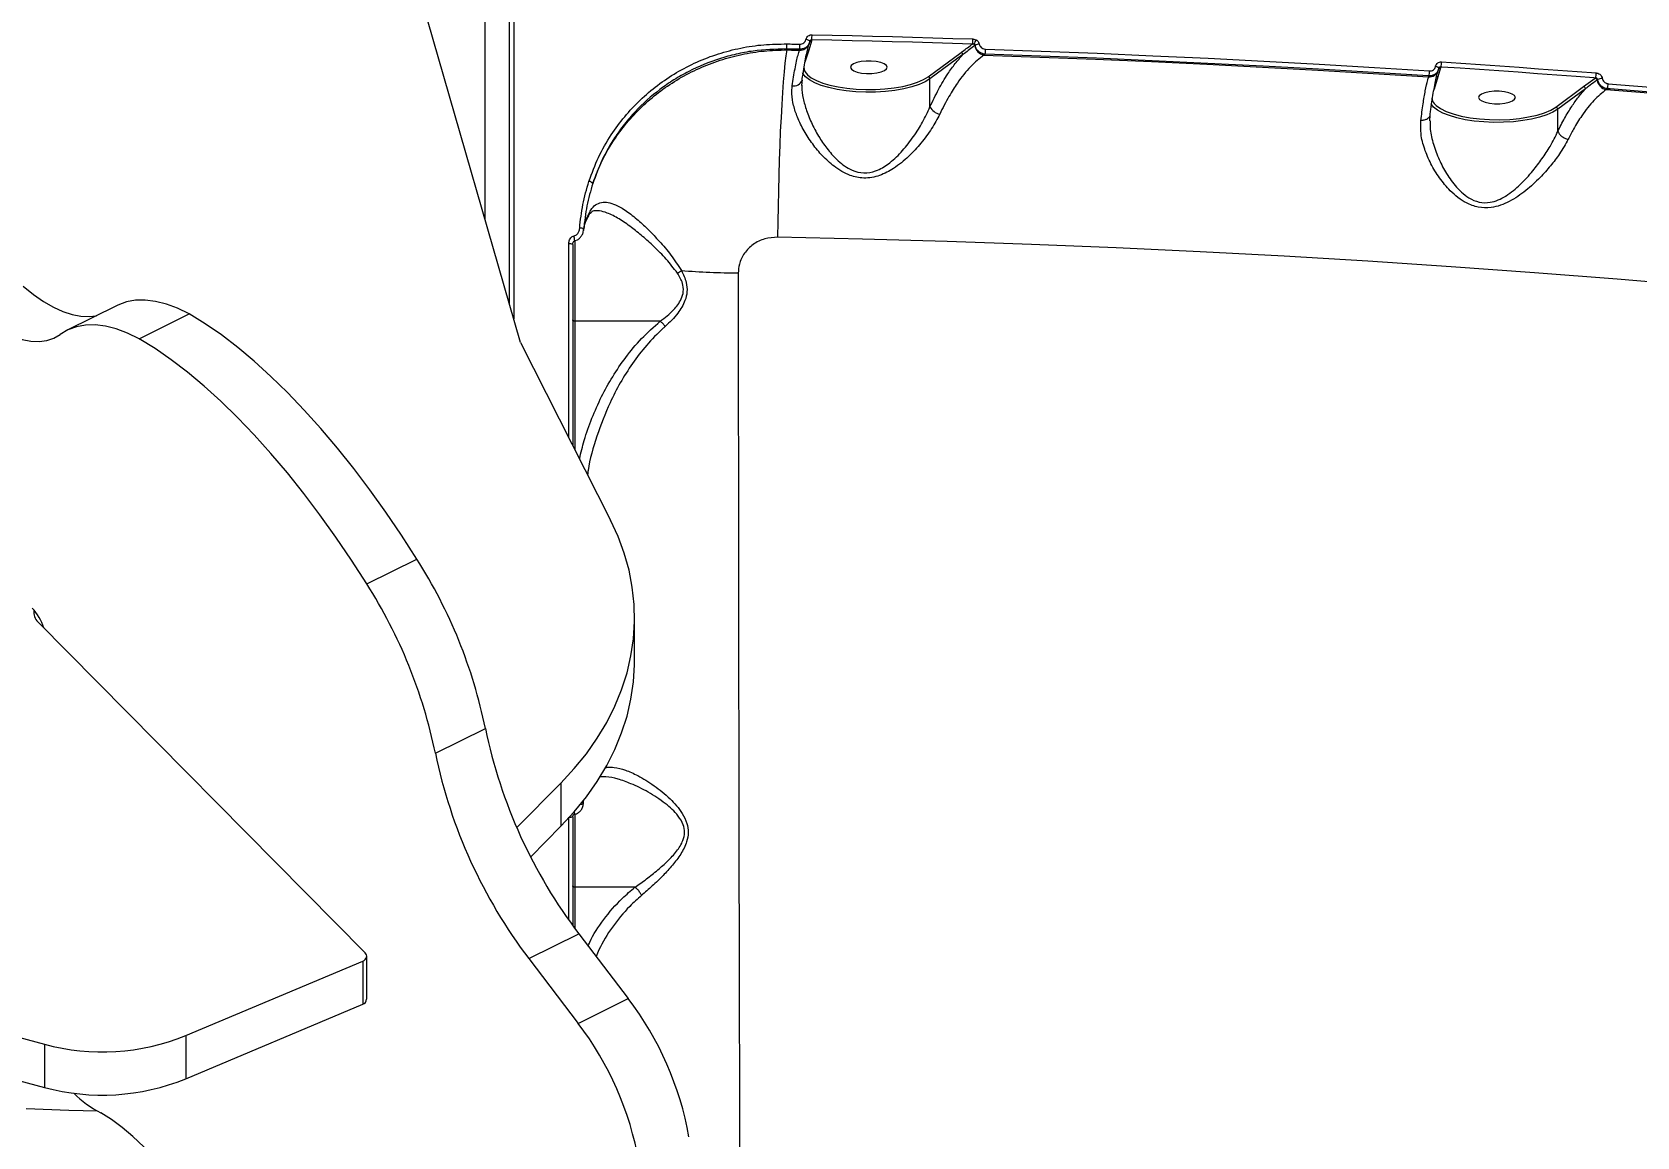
# Model space of a CAD drawing. Header units: millimetres. Extents: x -8422 to 28150, y -6982 to 5510.
# Drawn here: x 20104.2 to 20498.1, y 960.1 to 1231.2 of the extents above; entities that cross this region are included whole.
import ezdxf

# ---------------------------------------------------------------- set-up
doc = ezdxf.new("R2010")
doc.units = ezdxf.units.MM
for name, color, linetype in [('DIKOM_ОБЪЕКТ', 7, 'Continuous'), ('DIKOM_РАЗМЕР_ЗОНА', 7, 'Continuous'), ('DIKOM_РАЗМЕР_ОБЪЕКТА', 7, 'Continuous')]:
    doc.layers.add(name, color=color, linetype=linetype)
doc.styles.add('style1', font='arial.ttf', dxfattribs={"width": 0.8})
doc.dimstyles.new('1-50', dxfattribs={"dimtxt": 300, "dimasz": 200, "dimexe": 100, "dimexo": 0, "dimgap": 100, "dimtad": 1, "dimdec": 0, "dimtxsty": 'style1', "dimcen": 0, "dimclrd": 7, "dimclre": 7, "dimadec": 1, "dimazin": 2, "dimtfac": 1, "dimtdec": 0, "dimtmove": 1, "dimatfit": 3, "dimfxl": 0, "dimlwd": 25, "dimlwe": 18, "dimarcsym": 0})

# ---------------------------------------------------------------- blocks, each defined once
blk = doc.blocks.new('*D15')
at = {"layer": 'Defpoints', "color": 0, "transparency": 16777216}
for p in [(19380.28, 3651.45), (27070.13, 3651.45), (15204.41, -3115.19)]:
    blk.add_point(p, dxfattribs=at)
at = {"layer": 'DIKOM_РАЗМЕР_ОБЪЕКТА', "color": 7, "lineweight": 18, "transparency": 16777216}
for p, q in [((19380.28, 3651.45), (27170.13, 3651.45)), ((15204.41, -3115.19), (27170.13, -3115.19))]:
    blk.add_line(p, q, dxfattribs=at)
at = {"layer": 'DIKOM_РАЗМЕР_ОБЪЕКТА', "color": 7, "lineweight": 25, "transparency": 16777216}
blk.add_line((27070.13, -2915.19), (27070.13, 3451.45), dxfattribs=at)
at = {"layer": 'DIKOM_РАЗМЕР_ОБЪЕКТА', "color": 7, "transparency": 16777216}
for points in [[(27036.8, 3451.45), (27103.47, 3451.45), (27070.13, 3651.45)], [(27036.8, -2915.19), (27103.47, -2915.19), (27070.13, -3115.19)]]:
    blk.add_solid(points, dxfattribs=at)
at = {"layer": 'DIKOM_РАЗМЕР_ОБЪЕКТА', "color": 0, "transparency": 16777216, "insert": (26816.96, -135.25), "char_height": 300, "attachment_point": 5, "rotation": 90, "style": 'style1'}
blk.add_mtext('6750', dxfattribs=at)
blk = doc.blocks.new('*D16')
at = {"layer": 'Defpoints', "color": 0, "transparency": 16777216}
for p in [(12490, 1387.95), (23986.61, 1004.03), (12490, -5796.5)]:
    blk.add_point(p, dxfattribs=at)
at = {"layer": 'DIKOM_РАЗМЕР_ОБЪЕКТА', "color": 7, "lineweight": 18, "transparency": 16777216}
for p, q in [((12490, 1387.95), (12490, -5896.5)), ((23986.61, 1004.03), (23986.61, -5896.5))]:
    blk.add_line(p, q, dxfattribs=at)
at = {"layer": 'DIKOM_РАЗМЕР_ОБЪЕКТА', "color": 7, "lineweight": 25, "transparency": 16777216}
blk.add_line((23786.61, -5796.5), (12690, -5796.5), dxfattribs=at)
at = {"layer": 'DIKOM_РАЗМЕР_ОБЪЕКТА', "color": 7, "transparency": 16777216}
for points in [[(12690, -5763.17), (12690, -5829.83), (12490, -5796.5)], [(23786.61, -5763.17), (23786.61, -5829.83), (23986.61, -5796.5)]]:
    blk.add_solid(points, dxfattribs=at)
at = {"layer": 'DIKOM_РАЗМЕР_ОБЪЕКТА', "color": 0, "transparency": 16777216, "insert": (18238.3, -5543.33), "char_height": 300, "attachment_point": 5, "style": 'style1'}
blk.add_mtext('11500', dxfattribs=at)
blk = doc.blocks.new('*D14')
at = {"layer": 'Defpoints', "color": 0, "transparency": 16777216}
for p in [(20684.73, 5148.63), (28049.7, 5148.63), (14575.76, -5055.5)]:
    blk.add_point(p, dxfattribs=at)
at = {"layer": 'DIKOM_РАЗМЕР_ЗОНА', "color": 7, "lineweight": 18, "transparency": 16777216}
for p, q in [((20684.73, 5148.63), (28149.7, 5148.63)), ((14575.76, -5055.5), (28149.7, -5055.5))]:
    blk.add_line(p, q, dxfattribs=at)
at = {"layer": 'DIKOM_РАЗМЕР_ЗОНА', "color": 7, "lineweight": 25, "transparency": 16777216}
blk.add_line((28049.7, -4855.5), (28049.7, 4948.63), dxfattribs=at)
at = {"layer": 'DIKOM_РАЗМЕР_ЗОНА', "color": 7, "transparency": 16777216}
for points in [[(28016.36, 4948.63), (28083.03, 4948.63), (28049.7, 5148.63)], [(28016.36, -4855.5), (28083.03, -4855.5), (28049.7, -5055.5)]]:
    blk.add_solid(points, dxfattribs=at)
at = {"layer": 'DIKOM_РАЗМЕР_ЗОНА', "color": 0, "transparency": 16777216, "insert": (27796.52, -63.59), "char_height": 300, "attachment_point": 5, "rotation": 90, "style": 'style1'}
blk.add_mtext('10200', dxfattribs=at)
blk = doc.blocks.new('*D13')
at = {"layer": 'Defpoints', "color": 0, "transparency": 16777216}
for p in [(10490, 1785.06), (25983.09, 460.53), (10490, -6882.5)]:
    blk.add_point(p, dxfattribs=at)
at = {"layer": 'DIKOM_РАЗМЕР_ЗОНА', "color": 7, "lineweight": 18, "transparency": 16777216}
for p, q in [((10490, 1785.06), (10490, -6982.5)), ((25983.09, 460.53), (25983.09, -6982.5))]:
    blk.add_line(p, q, dxfattribs=at)
at = {"layer": 'DIKOM_РАЗМЕР_ЗОНА', "color": 7, "lineweight": 25, "transparency": 16777216}
blk.add_line((25783.09, -6882.5), (10690, -6882.5), dxfattribs=at)
at = {"layer": 'DIKOM_РАЗМЕР_ЗОНА', "color": 7, "transparency": 16777216}
for points in [[(10690, -6849.17), (10690, -6915.83), (10490, -6882.5)], [(25783.09, -6849.17), (25783.09, -6915.83), (25983.09, -6882.5)]]:
    blk.add_solid(points, dxfattribs=at)
at = {"layer": 'DIKOM_РАЗМЕР_ЗОНА', "color": 0, "transparency": 16777216, "insert": (18236.55, -6629.33), "char_height": 300, "attachment_point": 5, "style": 'style1'}
blk.add_mtext('15500', dxfattribs=at)

msp = doc.modelspace()

# ---------------------------------------------------------------- linework, layer by layer
at = {"layer": 'DIKOM_ОБЪЕКТ', "color": 7, "linetype": 'Continuous', "lineweight": 15}
for p, q in [((20221.42, 1164.29), (20221.42, 1445.62)), ((20215.42, 1185.08), (20215.42, 1410.74)), ((20224.09, 1155.04), (20201.24, 1234.23)), ((20295.49, 1229.03), (20294.84, 1226.81)), ((20295.58, 1229.33), (20295.49, 1229.03)), ((20289.42, 1227.07), (20289.42, 1226.85)), ((20292.55, 1226.78), (20292.62, 1227.01)), ((20294.84, 1226.81), (20293.9, 1223.8)), ((20294.91, 1228.36), (20295, 1228.65)), ((20294.93, 1228.39), (20294.91, 1228.32)), ((20294.93, 1228.39), (20295.01, 1228.65)), ((20324.12, 1220.27), (20332.21, 1226.22)), ((20332.66, 1225.68), (20324.58, 1219.73)), ((20335.69, 1227.96), (20335.6, 1227.89)), ((20338.13, 1225.8), (20337.83, 1225.58)), ((20449.9, 1222.48), (20449.25, 1220.26)), ((20449.32, 1221.81), (20449.41, 1222.11)), ((20449.35, 1221.84), (20449.32, 1221.77)), ((20449.35, 1221.84), (20449.41, 1222.04)), ((20449.95, 1222.65), (20449.9, 1222.48)), ((20450.22, 1222.64), (20449.95, 1222.65)), ((20293.14, 1218.22), (20293.13, 1217.84)), ((20324.58, 1212.85), (20324.58, 1219.73)), ((20447.03, 1220.46), (20446.84, 1220.47)), ((20446.96, 1220.24), (20447.03, 1220.46)), ((20449.25, 1220.26), (20448.3, 1217.2)), ((20478.22, 1212.83), (20485.03, 1217.84)), ((20485.48, 1217.3), (20478.68, 1212.29)), ((20485.03, 1217.84), (20487.87, 1219.89)), ((20487.92, 1219.94), (20487.5, 1219.97)), ((20487.87, 1219.89), (20487.92, 1219.94)), ((20488.48, 1219.56), (20488.31, 1219.43)), ((20490.83, 1217.33), (20490.55, 1217.12)), ((20491.56, 1217.27), (20490.83, 1217.33)), ((20447.3, 1209.44), (20447.36, 1210.87)), ((20478.68, 1206.83), (20478.68, 1212.29)), ((20239.61, 1182.56), (20239.63, 1182.71)), ((20237.42, 1180.07), (20237.42, 1160.25)), ((20125.09, 1164.13), (20112.81, 1158.04)), ((20130.5, 1155.96), (20142.78, 1162.06)), ((20258.37, 1160.25), (20237.42, 1160.25)), ((20237.42, 1160.25), (20237.42, 1128.74)), ((20224.09, 1155.04), (20246.2, 1111.41)), ((20186.35, 1095.8), (20198.64, 1101.89)), ((20252.08, 1076.91), (20252.08, 1087.5)), ((20105.68, 1086.41), (20185.96, 1005.24)), ((20203.19, 1054.2), (20215.48, 1060.3)), ((20223.2, 1035.97), (20234.01, 1046.9)), ((20234.01, 1046.9), (20234.01, 1036.31)), ((20239.46, 1041.85), (20239.64, 1042.8)), ((20239.46, 1042.59), (20239.46, 1041.85)), ((20239.49, 1041.65), (20239.51, 1041.86)), ((20226.59, 1028.81), (20234.01, 1036.31)), ((20237.42, 1039.31), (20237.42, 1021.34)), ((20252.18, 1021.34), (20237.42, 1021.34)), ((20237.42, 1021.34), (20237.42, 1011.2)), ((19975.71, 1018.2), (20107.24, 982.79)), ((20226.11, 1003.81), (20238.4, 1009.9)), ((20238.4, 1009.9), (20250.53, 994)), ((19975.71, 1007.61), (20107.24, 972.19)), ((20186.33, 993.83), (20186.33, 1004.43)), ((20141.91, 984.92), (20185.35, 1003.21)), ((20185.35, 1003.21), (20185.35, 992.62)), ((20226.11, 1003.81), (20238.25, 987.91)), ((20141.91, 974.32), (20185.35, 992.62)), ((20238.25, 987.91), (20250.53, 994)), ((20141.91, 984.92), (20141.91, 974.32)), ((20107.24, 982.79), (20107.24, 972.19))]:
    msp.add_line(p, q, dxfattribs=at)
at = {"layer": 'DIKOM_ОБЪЕКТ', "color": 7, "linetype": 'Continuous', "lineweight": 15, "flags": 128}
for points in [[(20295.08, 1228.92), (20295.08, 1228.98), (20295.04, 1229.05), (20294.96, 1229.12), (20294.85, 1229.19), (20294.71, 1229.26), (20294.54, 1229.32), (20294.35, 1229.37), (20294.16, 1229.42)], [(20335.05, 1228.28), (20330.12, 1228.43), (20325.19, 1228.58), (20320.26, 1228.72), (20315.33, 1228.86), (20310.39, 1228.99), (20305.46, 1229.11), (20300.52, 1229.22), (20295.58, 1229.33)], [(20295.64, 1230.58), (20300.59, 1230.47), (20305.53, 1230.36), (20310.47, 1230.24), (20315.4, 1230.11), (20320.34, 1229.97), (20325.28, 1229.83), (20330.21, 1229.68), (20335.14, 1229.53)], [(20289.42, 1226.85), (20289.21, 1225.37), (20289, 1223.57), (20288.79, 1221.45), (20288.58, 1219.04), (20288.39, 1216.36), (20288.2, 1213.43), (20288.03, 1210.28), (20287.86, 1206.94), (20287.72, 1203.44), (20287.58, 1199.81), (20287.47, 1196.08), (20287.37, 1192.29), (20287.29, 1188.47), (20287.23, 1184.66), (20287.19, 1180.9)], [(20292.62, 1227.01), (20292.22, 1227.02), (20291.82, 1227.03), (20291.42, 1227.03), (20291.02, 1227.04), (20290.62, 1227.05), (20290.22, 1227.06), (20289.82, 1227.06), (20289.42, 1227.07)], [(20289.42, 1226.85), (20289.81, 1226.84), (20290.2, 1226.83), (20290.59, 1226.82), (20290.98, 1226.82), (20291.37, 1226.81), (20291.77, 1226.8), (20292.16, 1226.79), (20292.55, 1226.78)], [(20289.48, 1228.32), (20289.88, 1228.31), (20290.28, 1228.3), (20290.68, 1228.29), (20291.08, 1228.28), (20291.48, 1228.28), (20291.88, 1228.27), (20292.28, 1228.26), (20292.67, 1228.25)], [(20337.83, 1225.58), (20351.54, 1225.1), (20365.24, 1224.56), (20378.92, 1223.98), (20392.57, 1223.33), (20406.21, 1222.64), (20419.82, 1221.89), (20433.4, 1221.09), (20446.96, 1220.24)], [(20446.84, 1220.47), (20433.5, 1221.31), (20419.94, 1222.11), (20406.36, 1222.86), (20392.76, 1223.55), (20379.13, 1224.19), (20365.48, 1224.78), (20351.81, 1225.31), (20338.13, 1225.8)], [(20338.22, 1227.04), (20351.92, 1226.56), (20365.6, 1226.02), (20379.26, 1225.43), (20392.9, 1224.79), (20406.51, 1224.1), (20420.11, 1223.35), (20433.68, 1222.55), (20447.22, 1221.7)], [(20324.58, 1219.73), (20323.39, 1219), (20321.9, 1218.34), (20320.14, 1217.76), (20318.15, 1217.28), (20315.97, 1216.9), (20313.66, 1216.64), (20311.25, 1216.49), (20308.81, 1216.47), (20306.39, 1216.57), (20304.04, 1216.8), (20301.81, 1217.13), (20299.75, 1217.58), (20297.91, 1218.13), (20296.32, 1218.76), (20295.02, 1219.47), (20294.05, 1220.24), (20293.41, 1221.04), (20293.33, 1221.2)], [(20294.18, 1221.13), (20294.52, 1220.76), (20295.46, 1220.02), (20296.72, 1219.33), (20298.26, 1218.72), (20300.05, 1218.19), (20302.05, 1217.76), (20304.21, 1217.43), (20306.49, 1217.21), (20308.84, 1217.11), (20311.2, 1217.13), (20313.53, 1217.27), (20315.78, 1217.53), (20317.89, 1217.89), (20319.82, 1218.36), (20321.52, 1218.92), (20322.97, 1219.56), (20324.12, 1220.27)], [(20313.95, 1222.17), (20314.11, 1222.6), (20313.91, 1223.03), (20313.36, 1223.43), (20312.51, 1223.76), (20311.42, 1223.99), (20310.19, 1224.1), (20308.9, 1224.1), (20307.68, 1223.97), (20306.61, 1223.72), (20305.79, 1223.39), (20305.28, 1222.99), (20305.11, 1222.55), (20305.31, 1222.12), (20305.86, 1221.73), (20306.72, 1221.4), (20307.8, 1221.17), (20309.04, 1221.05), (20310.32, 1221.06), (20311.54, 1221.19), (20312.61, 1221.43), (20313.43, 1221.76), (20313.95, 1222.17)], [(20449.47, 1222.31), (20449.47, 1222.37), (20449.44, 1222.43), (20449.38, 1222.5), (20449.28, 1222.57), (20449.16, 1222.64), (20449.02, 1222.7), (20448.86, 1222.75), (20448.68, 1222.8)], [(20450.14, 1223.9), (20454.91, 1223.58), (20459.67, 1223.25), (20464.42, 1222.92), (20469.18, 1222.59), (20473.92, 1222.24), (20478.67, 1221.89), (20483.41, 1221.54), (20488.14, 1221.18)], [(20487.5, 1219.97), (20483.19, 1220.3), (20478.45, 1220.65), (20473.71, 1221), (20468.97, 1221.35), (20464.22, 1221.68), (20459.47, 1222.01), (20454.71, 1222.34), (20450.22, 1222.64)], [(20490.55, 1217.12), (20504.03, 1216.04), (20517.47, 1214.9), (20530.88, 1213.71), (20544.25, 1212.48), (20557.57, 1211.18), (20570.85, 1209.84), (20584.08, 1208.44), (20597.26, 1207)], [(20491.05, 1218.56), (20504.52, 1217.48), (20517.95, 1216.35), (20531.34, 1215.16), (20544.69, 1213.92), (20558, 1212.63), (20571.26, 1211.29), (20584.48, 1209.9), (20597.65, 1208.45)], [(20596.48, 1207.32), (20584.18, 1208.67), (20570.97, 1210.06), (20557.72, 1211.4), (20544.42, 1212.69), (20531.08, 1213.93), (20517.7, 1215.11), (20504.29, 1216.25), (20491.56, 1217.27)], [(20478.68, 1212.29), (20477.48, 1211.57), (20475.99, 1210.91), (20474.23, 1210.34), (20472.24, 1209.86), (20470.07, 1209.48), (20467.77, 1209.22), (20465.37, 1209.08), (20462.94, 1209.06), (20460.53, 1209.16), (20458.19, 1209.39), (20455.97, 1209.72), (20453.92, 1210.17), (20452.08, 1210.71), (20450.49, 1211.34), (20449.19, 1212.04), (20448.21, 1212.8), (20447.57, 1213.61), (20447.55, 1213.63)], [(20448.32, 1213.72), (20448.82, 1213.2), (20449.89, 1212.44), (20451.29, 1211.74), (20453, 1211.12), (20454.97, 1210.6), (20457.14, 1210.18), (20459.48, 1209.89), (20461.92, 1209.73), (20464.41, 1209.7), (20466.88, 1209.8), (20469.27, 1210.03), (20471.53, 1210.38), (20473.6, 1210.85), (20475.44, 1211.43), (20476.99, 1212.09), (20478.22, 1212.83)], [(20468.09, 1214.76), (20468.26, 1215.19), (20468.05, 1215.62), (20467.5, 1216.02), (20466.65, 1216.35), (20465.56, 1216.58), (20464.33, 1216.69), (20463.05, 1216.69), (20461.83, 1216.56), (20460.76, 1216.32), (20459.93, 1215.98), (20459.42, 1215.58), (20459.26, 1215.14), (20459.46, 1214.71), (20460.01, 1214.32), (20460.86, 1213.99), (20461.95, 1213.76), (20463.18, 1213.64), (20464.46, 1213.65), (20465.69, 1213.78), (20466.75, 1214.02), (20467.58, 1214.35), (20468.09, 1214.76)], [(20513.51, 1168.84), (20493.27, 1170.56), (20472.95, 1172.16), (20452.54, 1173.63), (20432.06, 1174.98), (20411.51, 1176.2), (20390.91, 1177.3), (20370.25, 1178.27), (20349.54, 1179.12), (20328.79, 1179.84), (20308, 1180.43), (20287.19, 1180.9)], [(20101.99, 1168.82), (20104.52, 1166.82), (20107.01, 1165.12), (20109.43, 1163.72), (20111.78, 1162.65), (20114.03, 1161.89), (20116.17, 1161.47), (20118.19, 1161.38), (20120.02, 1161.61)], [(20089.71, 1162.73), (20092.24, 1160.73), (20094.72, 1159.03), (20097.14, 1157.63), (20099.49, 1156.55), (20101.74, 1155.8), (20103.89, 1155.38), (20105.91, 1155.29), (20107.79, 1155.54), (20109.53, 1156.11), (20111.11, 1157.02)], [(20142.78, 1162.06), (20139.92, 1163.43), (20137.16, 1164.46), (20134.51, 1165.13), (20131.99, 1165.44), (20129.6, 1165.4), (20127.36, 1164.99), (20125.29, 1164.23), (20125.09, 1164.13)], [(20198.64, 1101.89), (20194.89, 1107.72), (20191.05, 1113.37), (20187.14, 1118.83), (20183.17, 1124.09), (20179.15, 1129.12), (20175.09, 1133.92), (20171.01, 1138.45), (20166.91, 1142.73), (20162.81, 1146.72), (20158.73, 1150.42), (20154.67, 1153.81), (20150.66, 1156.89), (20146.69, 1159.64), (20142.78, 1162.06)], [(20130.5, 1155.96), (20127.64, 1157.34), (20124.88, 1158.37), (20122.22, 1159.04), (20119.7, 1159.35), (20117.31, 1159.3), (20115.08, 1158.9), (20113, 1158.13), (20111.11, 1157.02)], [(20237.42, 1160.25), (20237.33, 1160.26), (20237.23, 1160.28), (20237.14, 1160.31), (20237.07, 1160.35), (20237.01, 1160.4), (20236.96, 1160.46), (20236.93, 1160.52), (20236.92, 1160.58)], [(20186.35, 1095.8), (20182.6, 1101.62), (20178.76, 1107.28), (20174.86, 1112.74), (20170.88, 1118), (20166.86, 1123.03), (20162.8, 1127.82), (20158.72, 1132.36), (20154.62, 1136.64), (20150.53, 1140.63), (20146.44, 1144.32), (20142.39, 1147.72), (20138.37, 1150.79), (20134.4, 1153.55), (20130.5, 1155.96)], [(20234.01, 1046.9), (20237.28, 1050.44), (20240.26, 1054.1), (20242.91, 1057.89), (20245.25, 1061.78), (20247.25, 1065.76), (20248.91, 1069.82), (20250.23, 1073.94), (20251.2, 1078.11), (20251.81, 1082.31), (20252.07, 1086.53), (20251.97, 1090.76), (20251.52, 1094.97), (20250.72, 1099.16), (20249.56, 1103.31), (20248.05, 1107.39), (20246.2, 1111.41)], [(20234.01, 1036.31), (20237.28, 1039.84), (20240.26, 1043.51), (20242.91, 1047.29), (20245.25, 1051.18), (20247.25, 1055.16), (20248.91, 1059.22), (20250.23, 1063.34), (20251.2, 1067.51), (20251.81, 1071.72), (20252.07, 1075.94), (20252.08, 1076.91)], [(20237.42, 1021.34), (20237.33, 1021.34), (20237.23, 1021.36), (20237.14, 1021.39), (20237.07, 1021.43), (20237.01, 1021.48), (20236.96, 1021.54), (20236.93, 1021.6), (20236.92, 1021.66)], [(20185.35, 1003.21), (20185.68, 1003.38), (20185.95, 1003.6), (20186.15, 1003.85), (20186.28, 1004.13), (20186.33, 1004.42), (20186.29, 1004.71), (20186.16, 1004.99), (20185.96, 1005.24)], [(20120.29, 966.35), (20113.27, 966.5), (20102.73, 966.94)], [(20151.72, 929.77), (20149.47, 933.82), (20147.12, 937.76), (20144.67, 941.56), (20142.15, 945.19), (20139.56, 948.63), (20136.93, 951.87), (20134.27, 954.89), (20131.6, 957.65), (20128.93, 960.16), (20126.29, 962.38), (20123.68, 964.31), (20121.12, 965.94)]]:
    msp.add_lwpolyline(points, dxfattribs=at)
at = {"layer": 'DIKOM_ОБЪЕКТ', "color": 7, "linetype": 'Continuous', "lineweight": 15}
for centre, radius, start, end in [((20295.46, 1228.56), 0.472, 86.3518, 161.5123), ((20285.42, 1230.45), 10.22, 353.6826, 0.6919), ((20328.45, 1229.4), 6.69, 350.331, 1.0563), ((20345.67, 1223.85), 11.21, 150.7365, 156.8133), ((20278.36, 1228.2), 11.12, 354.2042, 0.6166), ((20292.7, 1229.14), 2.36, 266.3821, 339.6215), ((20282.07, 1228.13), 10.61, 353.9286, 0.6507), ((20294.82, 1226.32), 0.495, 87.4146, 130.5451), ((20332.1, 1225.67), 0.559, 0.7206, 79.1181), ((20335.03, 1227.8), 0.576, 9.5556, 54.3065), ((20338.36, 1228.33), 2.8, 188.9729, 259.0753), ((20336.87, 1226.02), 2.27, 94.6271, 121.1547), ((20331.73, 1226.92), 6.5, 350.0589, 1.0589), ((20295.81, 1222.58), 2.18, 164.8016, 221.8662), ((20447.11, 1222.59), 2.36, 266.3822, 339.6524), ((20443.77, 1221.59), 3.44, 340.9611, 1.8951), ((20449.88, 1221.99), 0.485, 87.0311, 142.8304), ((20446.73, 1223.78), 3.41, 340.7469, 1.9641), ((20485.18, 1221.06), 2.96, 337.6448, 2.2108), ((20291.18, 1220.12), 2.12, 259.1325, 340.558), ((20324.02, 1219.72), 0.559, 0.7189, 79.1265), ((20449.23, 1219.76), 0.495, 87.4105, 131.2355), ((20484.92, 1217.29), 0.559, 0.7198, 79.119), ((20487.76, 1219.34), 0.56, 8.9728, 79.0762), ((20491.08, 1219.87), 2.8, 188.9755, 259.0742), ((20489.71, 1217.33), 2.54, 92.4765, 118.814), ((20488.13, 1218.45), 2.92, 337.3881, 2.1595), ((20450.12, 1215.27), 2.37, 185.5881, 220.7212), ((20327.76, 1214.63), 3.65, 209.1583, 257.4736), ((20478.12, 1212.28), 0.559, 0.7206, 79.1173), ((20240.58, 1192.9), 1.71, 43.26, 79.5998), ((20238.72, 1181.5), 1.61, 56.8718, 93.5888), ((20236.17, 1177.77), 1.49, 59.6161, 99.1463), ((20230.93, 1179.67), 6.48, 3.1081, 13.5945), ((20243.48, 1204.47), 37.6, 300.5408, 302.3095), ((20279.04, 1369.7), 197.61, 265.5125, 269.5606), ((20094.02, 1035.32), 124, 11.6184, 32.4676), ((20081.73, 1029.23), 124, 11.6184, 32.4675), ((20094.46, 1080.75), 13.33, 18.473, 42.9918), ((20107.96, 1088.87), 3.35, 171.4848, 227.241), ((20338.41, 1085.8), 125.55, 191.7202, 217.1926), ((20326.13, 1079.71), 125.55, 191.7204, 217.1924), ((20238.94, 1042.87), 1.14, 266.1081, 297.2537), ((20236.24, 1040.08), 1.58, 264.6248, 295.5556), ((20244.73, 1041.04), 7.59, 189.3928, 193.614), ((20184.95, 993.94), 1.38, 286.8326, 355.6216), ((20187.86, 946.25), 78.79, 10.0861, 37.3016), ((20121.41, 1035.39), 54.48, 254.9272, 292.1079), ((20175.58, 940.16), 78.79, 10.0861, 37.3016), ((20121.41, 1024.79), 54.48, 254.9272, 292.1079), ((20132.47, 988.67), 25.41, 224.7511, 243.4652)]:
    msp.add_arc(centre, radius, start, end, dxfattribs=at)
for points, knots in [([(20222.42, 1244.16), (20222.42, 1239.84), (20222.42, 1228.2), (20222.42, 1208.89), (20222.42, 1186.22), (20222.42, 1170.15), (20222.42, 1161.63), (20222.42, 1160.82)], [0, 0, 0, 0, 0.15966, 0.430149, 0.700846, 0.971335, 1, 1, 1, 1]), ([(20292.67, 1228.25), (20292.84, 1228.26), (20293.18, 1228.29), (20293.63, 1228.53), (20293.97, 1228.89), (20294.12, 1229.21), (20294.15, 1229.39), (20294.16, 1229.42)], [0, 0, 0, 0, 0.240474, 0.481014, 0.721889, 0.962877, 1, 1, 1, 1]), ([(20294.16, 1229.42), (20294.16, 1229.44), (20294.2, 1229.62), (20294.34, 1229.95), (20294.69, 1230.3), (20295.14, 1230.54), (20295.47, 1230.57), (20295.64, 1230.58)], [0, 0, 0, 0, 0.037289, 0.278235, 0.519047, 0.759541, 1, 1, 1, 1]), ([(20295.1, 1228.97), (20295.09, 1228.96), (20295.08, 1228.95), (20295.08, 1228.93), (20295.08, 1228.92)], [0, 0, 0, 0, 0.548091, 1, 1, 1, 1]), ([(20295.58, 1229.33), (20295.52, 1229.32), (20295.41, 1229.31), (20295.26, 1229.23), (20295.15, 1229.11), (20295.11, 1229.01), (20295.1, 1228.97)], [0, 0, 0, 0, 0.261759, 0.524265, 0.786962, 1, 1, 1, 1]), ([(20335.14, 1229.53), (20335.21, 1229.52), (20335.47, 1229.5), (20335.72, 1229.4), (20335.89, 1229.33)], [0, 0, 0, 0, 0.287952, 1, 1, 1, 1]), ([(20335.89, 1229.33), (20336.01, 1229.26), (20336.26, 1229.1), (20336.56, 1228.74), (20336.64, 1228.43), (20336.68, 1228.28)], [0, 0, 0, 0, 0.298611, 0.64904, 1, 1, 1, 1]), ([(20240.89, 1194.58), (20241.62, 1196.57), (20243.1, 1200.54), (20246.12, 1205.84), (20249.58, 1210.53), (20253.39, 1214.6), (20257.65, 1218.23), (20262.33, 1221.36), (20267.34, 1223.95), (20272.63, 1225.98), (20278.13, 1227.39), (20283.77, 1228.24), (20287.58, 1228.29), (20289.48, 1228.32)], [0, 0, 0, 0, 0.100969, 0.201936, 0.290338, 0.379022, 0.467424, 0.556113, 0.645089, 0.733781, 0.822425, 0.911353, 1, 1, 1, 1]), ([(20289.42, 1227.07), (20286.67, 1227), (20282.49, 1226.9), (20277.01, 1225.85), (20271.65, 1224.4), (20266.51, 1222.28), (20261.72, 1219.55), (20257.2, 1216.44), (20253.11, 1212.77), (20249.55, 1208.64), (20246.75, 1204.73), (20243.99, 1199.92), (20242.55, 1196.03), (20241.83, 1194.07)], [0, 0, 0, 0, 0.131219, 0.198785, 0.266351, 0.397568, 0.465157, 0.532745, 0.663479, 0.730815, 0.798151, 0.898244, 1, 1, 1, 1]), ([(20241.83, 1194.07), (20242.57, 1196.01), (20244.06, 1199.88), (20247.1, 1205.01), (20250.54, 1209.51), (20254.28, 1213.4), (20258.44, 1216.87), (20263, 1219.88), (20267.88, 1222.4), (20273.03, 1224.39), (20278.38, 1225.8), (20283.87, 1226.69), (20287.57, 1226.8), (20289.42, 1226.85)], [0, 0, 0, 0, 0.103375, 0.20675, 0.294607, 0.382735, 0.470592, 0.558749, 0.64718, 0.735337, 0.823466, 0.91187, 1, 1, 1, 1]), ([(20290.78, 1218.03), (20291, 1219.49), (20291.46, 1222.44), (20292.07, 1225.18), (20292.43, 1226.4), (20292.55, 1226.78)], [0, 0, 0, 0, 0.398479, 0.808515, 1, 1, 1, 1]), ([(20294.99, 1228.66), (20294.92, 1228.46), (20294.76, 1228), (20294.2, 1227.46), (20293.46, 1227.07), (20292.9, 1227.03), (20292.62, 1227.01)], [0, 0, 0, 0, 0.213168, 0.475563, 0.737742, 1, 1, 1, 1]), ([(20293.2, 1219.41), (20293.27, 1219.94), (20293.47, 1221.3), (20293.79, 1223.22), (20294.15, 1225.17), (20294.51, 1226.79), (20294.78, 1227.83), (20294.91, 1228.24), (20294.93, 1228.31)], [0, 0, 0, 0, 0.134243, 0.341389, 0.548403, 0.753756, 0.955444, 1, 1, 1, 1]), ([(20295.08, 1228.92), (20295.07, 1228.88), (20295.06, 1228.79), (20295.02, 1228.71), (20294.99, 1228.66)], [0, 0, 0, 0, 0.450549, 1, 1, 1, 1]), ([(20324.58, 1212.85), (20325.27, 1214.31), (20326.67, 1217.25), (20328.77, 1220.73), (20330.78, 1223.57), (20332.03, 1224.97), (20332.66, 1225.68)], [0, 0, 0, 0, 0.279449, 0.563419, 0.780715, 1, 1, 1, 1]), ([(20337.83, 1225.58), (20336.74, 1224.71), (20334.53, 1222.93), (20331.65, 1219.29), (20329.11, 1215.32), (20327.72, 1212.56), (20326.97, 1211.06)], [0, 0, 0, 0, 0.284861, 0.57775, 0.771568, 1, 1, 1, 1]), ([(20332.21, 1226.22), (20332.33, 1226.31), (20333.27, 1227), (20334.22, 1227.69), (20335.05, 1228.28)], [0, 0, 0, 0, 0.134359, 1, 1, 1, 1]), ([(20335.6, 1227.89), (20334.74, 1227.26), (20333.76, 1226.54), (20332.79, 1225.78), (20332.66, 1225.68)], [0, 0, 0, 0, 0.870763, 1, 1, 1, 1]), ([(20335.36, 1228.26), (20335.29, 1228.28), (20335.19, 1228.29), (20335.08, 1228.28), (20335.05, 1228.28)], [0, 0, 0, 0, 0.705421, 1, 1, 1, 1]), ([(20335.69, 1227.96), (20335.68, 1228), (20335.67, 1228.05), (20335.6, 1228.14), (20335.51, 1228.22), (20335.41, 1228.25), (20335.36, 1228.26)], [0, 0, 0, 0, 0.261842, 0.32096, 0.671596, 1, 1, 1, 1]), ([(20338.13, 1225.8), (20338.04, 1225.81), (20337.68, 1225.84), (20337.06, 1226.06), (20336.4, 1226.55), (20335.89, 1227.2), (20335.76, 1227.71), (20335.69, 1227.96)], [0, 0, 0, 0, 0.074888, 0.315164, 0.545137, 0.771491, 1, 1, 1, 1]), ([(20336.68, 1228.28), (20336.72, 1228.13), (20336.81, 1227.83), (20337.13, 1227.45), (20337.55, 1227.17), (20337.94, 1227.05), (20338.17, 1227.04), (20338.22, 1227.04)], [0, 0, 0, 0, 0.224953, 0.449582, 0.680324, 0.923823, 1, 1, 1, 1]), ([(20449.39, 1222.05), (20449.32, 1221.85), (20449.15, 1221.4), (20448.6, 1220.87), (20447.87, 1220.5), (20447.31, 1220.47), (20447.03, 1220.46)], [0, 0, 0, 0, 0.213605, 0.475438, 0.73784, 1, 1, 1, 1]), ([(20447.22, 1221.7), (20447.38, 1221.7), (20447.72, 1221.71), (20448.16, 1221.93), (20448.5, 1222.27), (20448.64, 1222.59), (20448.67, 1222.77), (20448.68, 1222.8)], [0, 0, 0, 0, 0.240672, 0.481432, 0.72162, 0.961199, 1, 1, 1, 1]), ([(20447.58, 1212.7), (20447.64, 1213.14), (20447.82, 1214.41), (20448.12, 1216.26), (20448.48, 1218.26), (20448.84, 1219.93), (20449.14, 1221.12), (20449.3, 1221.61), (20449.34, 1221.76)], [0, 0, 0, 0, 0.10574, 0.308305, 0.511114, 0.712852, 0.911806, 1, 1, 1, 1]), ([(20448.68, 1222.8), (20448.68, 1222.82), (20448.72, 1223), (20448.86, 1223.32), (20449.2, 1223.66), (20449.64, 1223.88), (20449.98, 1223.89), (20450.14, 1223.9)], [0, 0, 0, 0, 0.038568, 0.278091, 0.51835, 0.759222, 1, 1, 1, 1]), ([(20449.47, 1222.31), (20449.47, 1222.26), (20449.45, 1222.17), (20449.41, 1222.09), (20449.39, 1222.05)], [0, 0, 0, 0, 0.471084, 1, 1, 1, 1]), ([(20449.49, 1222.36), (20449.49, 1222.35), (20449.48, 1222.33), (20449.47, 1222.31), (20449.47, 1222.31)], [0, 0, 0, 0, 0.531338, 1, 1, 1, 1]), ([(20449.95, 1222.65), (20449.9, 1222.65), (20449.79, 1222.66), (20449.65, 1222.59), (20449.54, 1222.49), (20449.5, 1222.4), (20449.49, 1222.36)], [0, 0, 0, 0, 0.265953, 0.529104, 0.789015, 1, 1, 1, 1]), ([(20488.14, 1221.18), (20488.18, 1221.17), (20488.39, 1221.15), (20488.75, 1221.03), (20489.17, 1220.74), (20489.48, 1220.34), (20489.56, 1220.03), (20489.6, 1219.87)], [0, 0, 0, 0, 0.055776, 0.296788, 0.532646, 0.766236, 1, 1, 1, 1]), ([(20326.97, 1211.06), (20326.35, 1209.89), (20325.09, 1207.49), (20322.47, 1203.96), (20319.39, 1200.6), (20316, 1197.81), (20312.86, 1196.16), (20310.32, 1195.48), (20307.86, 1195.3), (20305.31, 1195.83), (20302.92, 1196.98), (20300.6, 1198.54), (20298.15, 1200.81), (20295.7, 1203.76), (20293.61, 1206.98), (20292.05, 1210.17), (20291.04, 1213.23), (20290.6, 1215.83), (20290.72, 1217.37), (20290.78, 1218.03)], [0, 0, 0, 0, 0.074758, 0.151909, 0.22739, 0.305176, 0.36885, 0.401039, 0.43433, 0.490457, 0.527801, 0.566084, 0.630102, 0.695766, 0.763728, 0.833223, 0.892827, 0.954061, 1, 1, 1, 1]), ([(20293.13, 1217.84), (20293.12, 1217.81), (20293.08, 1216.89), (20293.43, 1214.92), (20294.25, 1211.86), (20295.61, 1208.59), (20297.39, 1205.33), (20299.51, 1202.28), (20301.6, 1199.96), (20303.63, 1198.31), (20305.68, 1197.13), (20308.33, 1196.46), (20310.5, 1196.86), (20312.66, 1197.71), (20315.04, 1199.23), (20317.96, 1202.11), (20320.61, 1205.54), (20322.91, 1209.17), (20324.02, 1211.61), (20324.58, 1212.85)], [0, 0, 0, 0, 0.002588, 0.066482, 0.132057, 0.20509, 0.279618, 0.347205, 0.416167, 0.453908, 0.492548, 0.547141, 0.601066, 0.610808, 0.675178, 0.754661, 0.836791, 0.917374, 1, 1, 1, 1]), ([(20293.19, 1217.83), (20293.18, 1218.11), (20293.15, 1218.67), (20293.25, 1219.15), (20293.29, 1219.39)], [0, 0, 0, 0, 0.509711, 1, 1, 1, 1]), ([(20445.07, 1209.52), (20445.25, 1210.92), (20445.6, 1213.66), (20446.17, 1216.96), (20446.62, 1219.05), (20446.89, 1219.99), (20446.96, 1220.24)], [0, 0, 0, 0, 0.302893, 0.594461, 0.892028, 1, 1, 1, 1]), ([(20478.68, 1206.83), (20479.23, 1207.93), (20480.33, 1210.12), (20482.04, 1212.91), (20483.76, 1215.35), (20484.91, 1216.64), (20485.48, 1217.3)], [0, 0, 0, 0, 0.259544, 0.521838, 0.759879, 1, 1, 1, 1]), ([(20490.55, 1217.12), (20489.55, 1216.3), (20487.51, 1214.64), (20484.83, 1211.18), (20482.73, 1207.83), (20481.67, 1205.75), (20481.23, 1204.9)], [0, 0, 0, 0, 0.30726, 0.623318, 0.846353, 1, 1, 1, 1]), ([(20488.31, 1219.43), (20488.17, 1219.33), (20487.47, 1218.81), (20486.51, 1218.1), (20485.71, 1217.48), (20485.48, 1217.3)], [0, 0, 0, 0, 0.15042, 0.752131, 1, 1, 1, 1]), ([(20488.48, 1219.56), (20488.47, 1219.61), (20488.44, 1219.71), (20488.32, 1219.84), (20488.16, 1219.92), (20488.02, 1219.94), (20487.94, 1219.94), (20487.92, 1219.94)], [0, 0, 0, 0, 0.217851, 0.443575, 0.683592, 0.939758, 1, 1, 1, 1]), ([(20490.83, 1217.33), (20490.77, 1217.34), (20490.44, 1217.38), (20489.86, 1217.59), (20489.19, 1218.1), (20488.68, 1218.77), (20488.55, 1219.3), (20488.48, 1219.56)], [0, 0, 0, 0, 0.054768, 0.294413, 0.530132, 0.764691, 1, 1, 1, 1]), ([(20489.6, 1219.87), (20489.64, 1219.71), (20489.72, 1219.4), (20490.03, 1219), (20490.45, 1218.7), (20490.81, 1218.59), (20491.02, 1218.57), (20491.05, 1218.56)], [0, 0, 0, 0, 0.234065, 0.467959, 0.703945, 0.944859, 1, 1, 1, 1]), ([(20481.23, 1204.9), (20480.56, 1203.7), (20479.34, 1201.53), (20476.91, 1198.36), (20474.2, 1195.31), (20470.88, 1192.23), (20467.57, 1189.94), (20464.63, 1188.64), (20462.06, 1188), (20459.14, 1188.08), (20456.39, 1189.11), (20454.13, 1190.58), (20451.85, 1192.61), (20449.56, 1195.4), (20447.45, 1198.88), (20445.89, 1202.54), (20444.96, 1206.18), (20445.04, 1208.43), (20445.07, 1209.52)], [0, 0, 0, 0, 0.078551, 0.142408, 0.207608, 0.285691, 0.366535, 0.405099, 0.444843, 0.497437, 0.549685, 0.591785, 0.634933, 0.706361, 0.779722, 0.853322, 0.929139, 1, 1, 1, 1]), ([(20447.29, 1210.87), (20447.28, 1210.76), (20447.25, 1210.48), (20446.9, 1210.06), (20446.3, 1209.7), (20445.69, 1209.55), (20445.27, 1209.52), (20445.12, 1209.52), (20445.07, 1209.52)], [0, 0, 0, 0, 0.134471, 0.379287, 0.624099, 0.868916, 0.959544, 1, 1, 1, 1]), ([(20447.34, 1209.44), (20447.33, 1208.89), (20447.29, 1207.2), (20447.98, 1204.11), (20449.25, 1200.43), (20451.07, 1196.85), (20453.01, 1194.01), (20454.99, 1191.9), (20456.93, 1190.39), (20459.34, 1189.33), (20461.89, 1189.29), (20464.08, 1189.96), (20465.33, 1190.63), (20467.21, 1191.8), (20469.58, 1193.78), (20472.45, 1196.94), (20474.86, 1200.13), (20476.96, 1203.37), (20478.14, 1205.63), (20478.68, 1206.83), (20478.68, 1206.83)], [0, 0, 0, 0, 0.037258, 0.11575, 0.196472, 0.27177, 0.348719, 0.391388, 0.434997, 0.485796, 0.536229, 0.57311, 0.611643, 0.613615, 0.694668, 0.779088, 0.847205, 0.916491, 0.999957, 1, 1, 1, 1]), ([(20447.34, 1210.86), (20447.36, 1211.09), (20447.44, 1211.74), (20447.53, 1212.32), (20447.58, 1212.7)], [0, 0, 0, 0, 0.344962, 1, 1, 1, 1]), ([(20478.68, 1206.83), (20478.77, 1206.64), (20478.94, 1206.27), (20479.49, 1205.72), (20480.19, 1205.27), (20480.76, 1205.03), (20481.1, 1204.93), (20481.19, 1204.91), (20481.23, 1204.9)], [0, 0, 0, 0, 0.231626, 0.46324, 0.694874, 0.926496, 0.96104, 1, 1, 1, 1]), ([(20478.68, 1206.83), (20478.68, 1206.83), (20478.68, 1206.83), (20478.68, 1206.83), (20478.68, 1206.83)], [0, 0, 0, 0, 0.623664, 1, 1, 1, 1]), ([(20238.61, 1183.11), (20238.82, 1185.04), (20239.23, 1188.94), (20240.33, 1192.69), (20240.89, 1194.58)], [0, 0, 0, 0, 0.496492, 1, 1, 1, 1]), ([(20241.83, 1194.07), (20241.29, 1192.25), (20240.21, 1188.59), (20239.8, 1184.77), (20239.6, 1182.85)], [0, 0, 0, 0, 0.496482, 1, 1, 1, 1]), ([(20239.6, 1182.85), (20239.74, 1183.54), (20240.02, 1184.93), (20240.68, 1186.29), (20241, 1186.97)], [0, 0, 0, 0, 0.497863, 1, 1, 1, 1]), ([(20239.67, 1183.06), (20239.68, 1183.11), (20239.76, 1183.75), (20240.11, 1184.77), (20240.63, 1185.75), (20240.83, 1186.14)], [0, 0, 0, 0, 0.05446, 0.620972, 1, 1, 1, 1]), ([(20241, 1186.97), (20241, 1186.94), (20241, 1186.82), (20240.97, 1186.53), (20240.85, 1186.32), (20240.78, 1186.17)], [0, 0, 0, 0, 0.132571, 0.409933, 1, 1, 1, 1]), ([(20240.79, 1186.12), (20240.8, 1186.14), (20240.94, 1186.46), (20241.24, 1186.81), (20241.61, 1187.18), (20241.95, 1187.33), (20242.19, 1187.43), (20242.46, 1187.4), (20242.49, 1187.4)], [0, 0, 0, 0, 0.014101, 0.227437, 0.448835, 0.695089, 0.959793, 1, 1, 1, 1]), ([(20241, 1186.97), (20241.11, 1187.16), (20241.55, 1187.93), (20242.48, 1188.89), (20243.91, 1189.51), (20245.56, 1189.48), (20247.6, 1188.85), (20250.07, 1187.41), (20252.82, 1185.23), (20255.55, 1182.68), (20258.25, 1179.81), (20261.08, 1176.57), (20262.75, 1173.98), (20263.58, 1172.69)], [0, 0, 0, 0, 0.027596, 0.11218, 0.196824, 0.280738, 0.364705, 0.478247, 0.591908, 0.688653, 0.785421, 0.89286, 1, 1, 1, 1]), ([(20262.59, 1172.09), (20261.7, 1173.24), (20259.89, 1175.59), (20256.92, 1178.52), (20254.04, 1181.14), (20251.17, 1183.46), (20248.23, 1185.49), (20245.62, 1186.78), (20243.71, 1187.38), (20242.84, 1187.35), (20242.53, 1187.34)], [0, 0, 0, 0, 0.137613, 0.279932, 0.406618, 0.535631, 0.682254, 0.833745, 0.94081, 1, 1, 1, 1]), ([(20237.23, 1181.19), (20237.38, 1181.24), (20237.68, 1181.33), (20238.1, 1181.71), (20238.48, 1182.29), (20238.57, 1182.82), (20238.61, 1183.11)], [0, 0, 0, 0, 0.184906, 0.368592, 0.650091, 1, 1, 1, 1]), ([(20237.4, 1180.03), (20237.63, 1180.09), (20238.1, 1180.22), (20238.71, 1180.7), (20239.2, 1181.37), (20239.52, 1182.11), (20239.55, 1182.62), (20239.57, 1182.84)], [0, 0, 0, 0, 0.181968, 0.382027, 0.593167, 0.828981, 1, 1, 1, 1]), ([(20235.93, 1179.24), (20235.94, 1179.29), (20235.94, 1179.62), (20236.06, 1180.16), (20236.4, 1180.71), (20236.79, 1181.06), (20237.08, 1181.15), (20237.23, 1181.19)], [0, 0, 0, 0, 0.063938, 0.38859, 0.645587, 0.822295, 1, 1, 1, 1]), ([(20235.93, 1131.67), (20235.93, 1135.6), (20235.93, 1144.86), (20235.93, 1160.74), (20235.93, 1172.62), (20235.93, 1179.24)], [0, 0, 0, 0, 0.246355, 0.580104, 1, 1, 1, 1]), ([(20236.92, 1179.05), (20236.92, 1173.98), (20236.92, 1163.83), (20236.92, 1148.45), (20236.92, 1137.08), (20236.92, 1130.81), (20236.92, 1129.72)], [0, 0, 0, 0, 0.310825, 0.621651, 0.934186, 1, 1, 1, 1]), ([(20236.95, 1179.13), (20236.95, 1179.23), (20236.95, 1179.48), (20237.09, 1179.77), (20237.26, 1179.96), (20237.37, 1180.01), (20237.42, 1180.02), (20237.44, 1180.02), (20237.45, 1180.02)], [0, 0, 0, 0, 0.267246, 0.647096, 0.857178, 0.949059, 0.984384, 1, 1, 1, 1]), ([(20287.19, 1180.9), (20286.12, 1180.82), (20283.99, 1180.67), (20281.12, 1179.23), (20278.93, 1177.05), (20277.71, 1174.53), (20277.58, 1172.81), (20277.52, 1172.09)], [0, 0, 0, 0, 0.218022, 0.433239, 0.64379, 0.851437, 1, 1, 1, 1]), ([(20258.38, 1160.25), (20258.38, 1160.25), (20259.53, 1161.09), (20261.08, 1162.34), (20262.73, 1164.28), (20263.63, 1165.76), (20264.17, 1167.56), (20263.93, 1169.87), (20263.08, 1171.27), (20262.59, 1172.09)], [0, 0, 0, 0, 0.000316, 0.316873, 0.430858, 0.544451, 0.678332, 0.811384, 1, 1, 1, 1]), ([(20263.58, 1172.69), (20264.05, 1171.74), (20264.85, 1170.08), (20265.06, 1167.46), (20264.57, 1165.41), (20263.73, 1163.69), (20262.19, 1161.42), (20260.7, 1159.99), (20259.61, 1158.96)], [0, 0, 0, 0, 0.191458, 0.331243, 0.470484, 0.582375, 0.696928, 1, 1, 1, 1]), ([(20277.52, 1172.09), (20277.53, 1165.15), (20277.54, 1151.24), (20277.55, 1130.18), (20277.58, 1108.84), (20277.6, 1087.26), (20277.63, 1065.52), (20277.67, 1044.11), (20277.7, 1023.08), (20277.75, 1002.48), (20277.8, 982), (20277.85, 961.7), (20277.91, 941.65), (20277.97, 922.3), (20278.04, 903.7), (20278.11, 885.88), (20278.19, 868.54), (20278.28, 851.82), (20278.36, 838.53), (20278.41, 831.2), (20278.42, 828.91)], [0, 0, 0, 0, 0.056471, 0.112985, 0.169456, 0.227569, 0.285729, 0.343841, 0.400315, 0.456833, 0.513307, 0.57142, 0.62958, 0.687693, 0.744208, 0.800767, 0.857282, 0.915435, 0.973634, 1, 1, 1, 1]), ([(20238.57, 1126.47), (20238.94, 1127.98), (20239.74, 1131.34), (20241.55, 1136.45), (20243.87, 1141.68), (20246.63, 1146.67), (20249.88, 1151.45), (20253.66, 1156.08), (20256.8, 1158.86), (20258.37, 1160.25)], [0, 0, 0, 0, 0.123345, 0.273226, 0.423095, 0.56497, 0.70681, 0.853478, 1, 1, 1, 1]), ([(20259.61, 1158.96), (20259.45, 1158.81), (20257.81, 1157.36), (20254.96, 1154.41), (20251.47, 1149.9), (20248.52, 1145.16), (20245.47, 1139.24), (20242.73, 1132.06), (20240.98, 1126.11), (20240.59, 1122.91), (20240.55, 1122.57)], [0, 0, 0, 0, 0.014353, 0.145786, 0.277846, 0.410253, 0.542162, 0.758009, 0.974421, 1, 1, 1, 1]), ([(20258.37, 1160.25), (20258.37, 1160.25), (20258.37, 1160.25), (20258.37, 1160.25), (20258.38, 1160.25), (20258.38, 1160.25)], [0, 0, 0, 0, 0.456775, 0.831028, 1, 1, 1, 1]), ([(20259.61, 1158.96), (20259.59, 1158.99), (20259.42, 1159.24), (20259.02, 1159.74), (20258.6, 1160.07), (20258.38, 1160.25)], [0, 0, 0, 0, 0.069971, 0.500572, 1, 1, 1, 1]), ([(20243.47, 1048.44), (20243.62, 1048.47), (20243.79, 1048.51), (20244.03, 1048.49), (20244.06, 1048.49)], [0, 0, 0, 0, 0.903076, 1, 1, 1, 1]), ([(20252.19, 1021.33), (20252.2, 1021.33), (20253.12, 1021.98), (20255, 1023.33), (20257.69, 1025.48), (20260.23, 1027.71), (20262.41, 1030.05), (20263.96, 1032.42), (20264.49, 1034.76), (20264.07, 1036.91), (20262.88, 1038.8), (20261.32, 1040.47), (20258.86, 1042.53), (20255.44, 1044.77), (20251.47, 1046.7), (20248, 1047.94), (20245.6, 1048.48), (20244.39, 1048.46), (20244.06, 1048.45)], [0, 0, 0, 0, 0.000098, 0.074638, 0.149177, 0.21486, 0.280357, 0.340938, 0.380541, 0.420027, 0.471119, 0.518324, 0.565633, 0.678508, 0.791428, 0.879585, 0.967615, 1, 1, 1, 1]), ([(20244.93, 1050.67), (20245.08, 1050.71), (20245.73, 1050.9), (20247.34, 1050.78), (20249.82, 1050.17), (20253.12, 1048.67), (20256.87, 1046.39), (20260.1, 1043.76), (20262.4, 1041.38), (20263.89, 1039.42), (20264.99, 1037.21), (20265.36, 1034.77), (20264.89, 1032.13), (20263.46, 1029.39), (20261.39, 1026.66), (20258.99, 1024.09), (20256.44, 1021.6), (20254.67, 1020.08), (20253.79, 1019.31)], [0, 0, 0, 0, 0.017003, 0.071994, 0.154146, 0.236429, 0.342193, 0.447931, 0.493671, 0.539328, 0.591037, 0.632496, 0.673995, 0.734908, 0.797597, 0.860442, 0.930223, 1, 1, 1, 1]), ([(20237.36, 1039.26), (20237.39, 1039.27), (20237.7, 1039.29), (20238.27, 1039.57), (20238.92, 1040.14), (20239.34, 1040.93), (20239.51, 1041.59), (20239.44, 1041.95), (20239.43, 1042.01)], [0, 0, 0, 0, 0.025793, 0.251201, 0.477756, 0.709383, 0.949844, 1, 1, 1, 1]), ([(20239.54, 1042.21), (20239.54, 1042.36), (20239.55, 1042.54), (20239.6, 1042.72), (20239.61, 1042.75)], [0, 0, 0, 0, 0.825354, 1, 1, 1, 1]), ([(20235.93, 1013.29), (20235.93, 1015.89), (20235.93, 1024.24), (20235.93, 1032.68), (20235.93, 1038.5)], [0, 0, 0, 0, 0.31108, 1, 1, 1, 1]), ([(20236.92, 1038.65), (20236.92, 1031.21), (20236.92, 1022.25), (20236.92, 1013.43), (20236.92, 1011.93)], [0, 0, 0, 0, 0.829724, 1, 1, 1, 1]), ([(20236.93, 1038.65), (20236.93, 1038.72), (20236.94, 1038.87), (20237.04, 1039.07), (20237.19, 1039.2), (20237.3, 1039.25), (20237.36, 1039.25), (20237.36, 1039.25)], [0, 0, 0, 0, 0.243179, 0.579098, 0.812744, 0.992867, 1, 1, 1, 1]), ([(20240.69, 1006.89), (20240.82, 1007.21), (20241.75, 1009.48), (20244.45, 1013.49), (20248.24, 1018), (20251.13, 1020.45), (20252.18, 1021.34)], [0, 0, 0, 0, 0.057753, 0.419906, 0.789813, 1, 1, 1, 1]), ([(20252.18, 1021.34), (20252.19, 1021.34), (20252.19, 1021.34), (20252.19, 1021.33), (20252.19, 1021.33), (20252.19, 1021.33)], [0, 0, 0, 0, 0.447183, 0.818615, 1, 1, 1, 1]), ([(20253.79, 1019.31), (20253.78, 1019.35), (20253.66, 1019.63), (20253.35, 1020.16), (20252.81, 1020.84), (20252.4, 1021.17), (20252.19, 1021.33)], [0, 0, 0, 0, 0.054475, 0.376713, 0.688363, 1, 1, 1, 1]), ([(20253.79, 1019.31), (20252.8, 1018.43), (20250.11, 1016.03), (20246.5, 1011.58), (20243.91, 1007.37), (20242.87, 1004.87), (20242.65, 1004.33)], [0, 0, 0, 0, 0.201037, 0.547806, 0.902212, 1, 1, 1, 1])]:
    msp.add_open_spline(points, degree=3, knots=knots, dxfattribs=at)

# ---------------------------------------------------------------- dimensions: what is measured, and where the dimension line sits
at = {"layer": 'DIKOM_РАЗМЕР_ЗОНА'}
dim = msp.add_linear_dim(base=(28049.7, 5148.63), p1=(14575.76, -5055.5), p2=(20684.73, 5148.63), angle=270, text='10200', dimstyle='1-50', override={"dimscale": 1, "dimtix": 0, "dimtofl": 1, "dimtmove": 1, "dimatfit": 3}, dxfattribs=at)
dim.commit()
dim.dimension.update_dxf_attribs({"geometry": '*D14', "text_midpoint": (28049.7, -63.59), "dimtype": 160})
dim = msp.add_linear_dim(base=(10490, -6882.5), p1=(25983.09, 460.53), p2=(10490, 1785.06), angle=180, text='15500', dimstyle='1-50', dxfattribs=at)
dim.commit()
dim.dimension.update_dxf_attribs({"geometry": '*D13', "text_midpoint": (18236.55, -6882.5), "dimtype": 160})
at = {"layer": 'DIKOM_РАЗМЕР_ОБЪЕКТА'}
dim = msp.add_linear_dim(base=(27070.13, 3651.45), p1=(15204.41, -3115.19), p2=(19380.28, 3651.45), angle=270, text='6750', dimstyle='1-50', override={"dimscale": 1, "dimtix": 0, "dimtofl": 1, "dimtmove": 1, "dimatfit": 3}, dxfattribs=at)
dim.commit()
dim.dimension.update_dxf_attribs({"geometry": '*D15', "text_midpoint": (27070.13, -135.25), "dimtype": 160})
dim = msp.add_linear_dim(base=(12490, -5796.5), p1=(23986.61, 1004.03), p2=(12490, 1387.95), angle=180, text='11500', dimstyle='1-50', dxfattribs=at)
dim.commit()
dim.dimension.update_dxf_attribs({"geometry": '*D16', "text_midpoint": (18238.3, -5796.5), "dimtype": 160})

doc.saveas('drawing.dxf')
